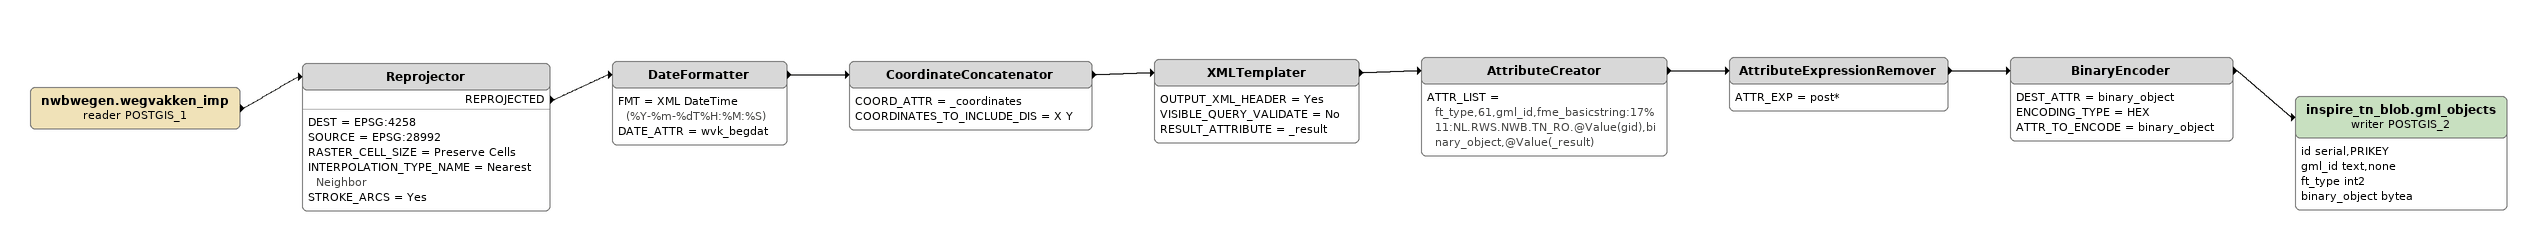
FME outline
nwbwegen.wegvakken_imp (reader POSTGIS_1)
    -> Reprojector
Reprojector
    DEST = EPSG:4258
    SOURCE = EPSG:28992
    RASTER_CELL_SIZE = Preserve Cells
    INTERPOLATION_TYPE_NAME = Nearest Neighbor
    STROKE_ARCS = Yes
    REPROJECTED -> DateFormatter
DateFormatter
    FMT = XML DateTime (%Y-%m-%dT%H:%M:%S)
    DATE_ATTR = wvk_begdat
    -> CoordinateConcatenator
CoordinateConcatenator
    COORD_ATTR = _coordinates
    COORDINATES_TO_INCLUDE_DIS = X Y
    -> XMLTemplater
XMLTemplater
    OUTPUT_XML_HEADER = Yes
    VISIBLE_QUERY_VALIDATE = No
    RESULT_ATTRIBUTE = _result
    -> AttributeCreator
AttributeCreator
    ATTR_LIST = ft_type,61,gml_id,fme_basicstring:17%11:NL.RWS.NWB.TN_RO.@Value(gid),binary_object,@Value(_result)
    -> AttributeExpressionRemover
AttributeExpressionRemover
    ATTR_EXP = post*
    -> BinaryEncoder
BinaryEncoder
    DEST_ATTR = binary_object
    ENCODING_TYPE = HEX
    ATTR_TO_ENCODE = binary_object
    -> inspire_tn_blob.gml_objects (writer POSTGIS_2)
inspire_tn_blob.gml_objects (writer POSTGIS_2)
    attributes: id serial,PRIKEY, gml_id text,none, ft_type int2, binary_object bytea
